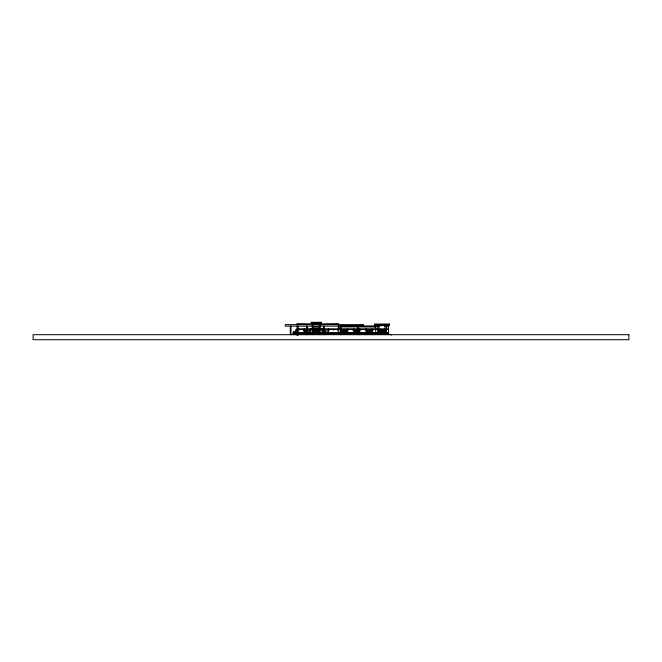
<?xml version="1.0" encoding="UTF-8"?>
<svg xmlns="http://www.w3.org/2000/svg" width="662" height="662" viewBox="0 0 662 662"><rect width="100%" height="100%" fill="white"/><g stroke="black" fill="none" stroke-linecap="round" stroke-linejoin="round"><path stroke-width="0.99" d="M294.416 332.051L293.589 332.514L293.523 334.542L293.986 332.117M293.597 332.688L293.647 334.558L294.118 332.01A14.44 14.432 0 0 1 295.012 331.985L296.137 332.266L296.369 334.666L296.816 332.887L293.647 332.672L294.027 331.794L295.856 332.01L296.154 332.771L296.022 332.134M293.398 334.053C291.462 332.779 297.668 335.046 296.319 333.499C297.006 333.656 296.096 334.997 296.609 333.441M294.532 332.754C292.223 333.698 293.655 335.013 296.137 334.103C297.859 334.384 294.847 331.323 296.411 332.912C295.26 330.512 296.576 333.491 296.402 333.06C295.906 336.122 297.437 332.192 295.343 333.483M294.772 334.153C292.157 334.939 296.386 332.192 296.468 334.633M295.393 333.259L296.195 334.36L296.659 333.54L295.897 333.598L295.955 334.658L296.609 333.317M296.195 333.962C295.211 335.013 297.685 333.003 296.237 334.525C296.104 333.168 296.733 334.914 296.046 333.946M296.717 332.622C296.601 335.278 294.06 333.698 294.491 333.201M293.514 334.666L293.589 332.531M293.481 333.317L293.738 334.525L294.151 333.483M293.407 334.633L293.125 332.622L294.83 333.052M295.285 332.763C297.503 332.241 295.533 335.212 296.51 334.087C297.974 333.971 292.372 333.292 293.506 334.467M293.398 334.244L293.481 333.35L293.82 334.658L293.936 333.201L296.369 333.276L293.556 333.218L296.27 333.4L295.98 332.051A14.44 14.432 0 0 0 295.012 331.985C291.702 332.274 296.071 332.614 296.402 333.317M295.873 334.211L295.881 333.243M295.873 331.819C295.897 333.474 295.748 331.679 296.849 333.011M296.146 334.269C296.402 334.426 297.048 331.645 295.302 332.705M293.398 334.062L293.506 333.532M295.335 334.244C297.139 334.103 296.253 334.07 296.584 333.921M293.398 334.318C291.528 334.318 299.836 333.483 293.68 333.557M293.895 332.713C294.317 330.619 293.034 334.451 293.663 332.39L293.564 333.218L294.317 333.425M293.854 334.558L293.771 334.012M296.667 334.409C292.331 334.178 293.854 334.36 293.398 333.888M296.137 332.68L296.096 332.01L296.369 334.409M296.435 333.425L296.27 332.82L295.103 332.812L296.435 332.903L296.46 334.244L295.947 334.053M296.046 334.194L295.988 333.648M293.489 334.302C293.87 333.243 292.281 335.162 296.667 334.293M293.539 333.4C293.779 333.019 293.498 331.414 294.549 332.597M293.746 332.49L293.456 333.077L293.779 332.754M296.046 334.31L295.972 334.07M296.65 333.549L295.244 333.698L295.691 333.714M293.192 332.622L293.465 333.094L294.491 332.829M293.531 333.234L293.398 332.589M294.458 332.316L294.069 332.398M294.036 332.316L294.209 332.796M293.465 333.896L293.796 333.764M296.311 333.267L296.593 333.027M295.897 331.819L295.368 331.96M296.328 333.367L296.435 333.499M293.514 333.648L293.622 333.929M296.162 333.483L295.418 333.425M294.722 334.136L293.953 334.02L294.458 334.029M296.634 334.087L296.411 333.598M296.129 333.226L295.757 333.425M295.575 332.82L296.162 332.787L295.202 332.779M296.584 333.135C296.344 332.556 296.783 333.011 296.071 332.779M296.27 332.945L296.717 332.738L296.228 332.581M296.444 332.961L296.046 331.968L296.435 332.912L295.5 332.597M294.962 333.06L295.666 333.069M294.805 334.178L294.044 334.07M320.3 324.132L321.186 323.122M389.355 324.885L388.478 325.886L385.094 325.886L385.094 334.691M294.218 334.318L293.845 333.847L294.284 333.698M294.019 333.681L294.441 333.623M297.155 329.022L295.624 330.412L297.172 330.495L297.172 331.339M293.986 334.219L294.441 334.31M294.309 334.07L294.276 333.847M294.094 332.845L294.607 332.829M294.971 333.176L295.235 333.201M293.589 333.483L293.523 334.004L293.638 333.483M294.4 334.343L294.383 334.202M295.269 334.029L295.715 333.789M385.094 325.886L386.467 325.886M313.267 324.041L296.799 324.041L312.257 324.38M314.673 324.132L314.806 323.122M320.292 324.041L338.687 324.041L320.3 324.38M313.267 324.38L319.299 324.38M379.061 326.052L338.348 326.052L338.348 332.928M385.094 326.052L388.561 326.052M338.348 326.391L375.677 326.391M362.9 326.556L375.18 326.556M375.677 326.556L379.061 326.556M385.094 326.556L388.478 326.556M338.348 326.896L375.677 326.896M297.13 328.906L311.794 328.906L311.794 329.411L311.752 328.65L320.805 328.65L320.764 329.411M320.764 328.906L377.688 328.906M379.061 328.906L385.094 328.906M386.467 328.906L388.478 328.906M297.13 329.411L377.688 329.411M385.094 329.411L379.061 329.411L379.144 334.351L380.485 334.351M386.467 329.411L388.478 329.411M297.13 329.99L295.649 330.032M297.13 331.505L297.172 332.845M295.467 332.316L295.922 332.407M295.368 332.597L295.997 332.597M313.308 332.928L297.006 332.928L313.308 333.094M319.258 332.928L341.551 332.928M347.583 332.928L353.616 332.928M359.648 332.928L366.185 332.928M372.218 332.928L379.061 332.928M385.094 332.928L388.602 332.928L385.094 333.094M319.258 333.094L341.551 333.094M347.583 333.094L353.616 333.094M359.648 333.094L366.185 333.094M372.218 333.094L379.061 333.094M293.506 333.987L296.667 334.037M314.69 334.351L313.349 334.351L313.349 329.494M342.974 334.351L341.633 334.351L341.633 329.494M353.698 334.351L355.039 334.351L355.039 329.494M358.225 334.351L359.565 334.351L359.565 329.494M370.794 334.351L372.135 334.351L372.135 329.494M297.048 334.434L391.085 334.434L390.961 335.187M298.049 335.187L297.048 335.187L297.048 333.094M294.863 333.756L295.542 333.764M295.831 334.095L294.838 333.88M294.747 333.201L294.416 333.317M374.8 324.885L375.677 325.886L375.677 324.885M311.38 323.122L312.257 324.132M296.096 332.101L296.286 332.49M388.478 324.885L388.478 332.928M388.561 333.094L388.561 334.691M388.222 324.885L388.222 325.886M388.098 324.885L388.098 325.886M386.79 324.885L386.79 325.886M386.666 324.885L386.666 325.886M386.467 326.556L386.467 332.928M385.152 324.885L385.152 325.886M385.011 329.494L385.011 334.351L383.67 334.351L383.67 329.494M383.77 324.885L383.77 325.886L383.646 324.885M383.588 329.494L383.588 334.434M382.139 324.885L382.139 325.886L382.015 324.885M382.073 330.412L382.073 334.434M380.7 324.885L380.7 325.886L380.576 324.885M380.485 329.494L380.567 334.434M379.194 324.885L379.194 325.886L375.594 326.052M379.069 324.885L379.061 334.691M377.688 324.885L377.688 325.886M377.688 326.556L377.688 332.928M377.563 324.885L377.563 325.886M376.049 324.885L376.049 325.886M375.925 324.885L375.925 325.886M375.677 326.052L375.677 332.928M375.553 332.928L375.594 334.691M374.882 326.052L374.882 327.061M373.227 329.411L373.227 330.164L372.971 329.411M372.218 328.906L372.218 334.691M370.712 329.494L370.712 334.434M369.206 330.412L369.206 334.434M367.691 329.494L367.691 334.434M367.609 329.494L367.609 334.351L366.268 334.351L366.268 329.494M366.185 328.906L366.185 334.691M365.432 329.411L365.432 330.164L365.176 329.411M360.658 329.411L360.658 330.164L360.401 329.411M359.648 328.906L359.648 334.691M358.2 326.143L358.2 334.691M357.53 326.143L357.53 334.691M356.628 330.412L356.628 334.434M355.122 329.494L355.122 334.434M353.616 328.906L353.616 334.691M352.863 329.411L352.863 330.164L352.606 329.411M348.584 329.411L348.584 330.164L348.336 329.411M347.583 328.906L347.583 334.691M347.5 329.494L347.5 334.351L346.16 334.351L346.16 329.494M346.069 329.494L346.069 334.434M344.563 330.412L344.563 334.434M342.974 329.494L343.057 334.434M341.551 328.906L341.551 334.691M340.897 326.143L340.897 334.691M340.789 329.411L340.789 330.164L340.541 329.411M340.227 326.143L340.227 334.691M338.439 324.38L338.439 324.885M338.481 332.928L338.439 334.691M337.595 329.411L337.595 330.164L337.347 329.411M333.499 329.411L333.499 330.164L333.243 329.411M329.395 329.411L329.395 330.164L329.146 329.411M328.393 328.906L328.393 332.928M328.302 329.494L328.302 332.845M326.838 329.494L326.92 332.845M325.332 329.494L325.332 332.845M324.256 326.143L324.256 334.691M323.908 329.494L323.826 332.845M323.586 326.143L323.586 334.691M322.435 329.494L322.435 332.845M322.353 328.906L322.353 332.928M321.6 329.411L321.6 330.164L321.351 329.411M320.3 323.122L320.3 334.691M319.547 323.122L319.547 324.132L319.423 323.122M319.299 326.093L319.299 334.691M319.216 326.515L319.216 328.567M319.216 329.494L319.216 334.351L317.876 334.351L317.876 329.494M317.884 323.122L317.884 324.132L317.76 323.122M317.826 326.515L317.743 328.567M317.785 329.494L317.785 334.434M316.345 323.122L316.345 324.132L316.221 323.122M316.237 326.515L316.237 328.567M316.279 330.412L316.279 334.434M314.814 326.515L314.814 328.567M314.69 329.494L314.773 334.434M313.349 326.515L313.349 328.567M313.267 326.093L313.267 334.691M313.134 323.122L313.134 324.132M313.01 323.122L313.01 324.132M312.257 323.122L312.257 334.691M311.206 329.411L311.206 330.164L310.958 329.411M310.205 328.906L310.205 332.928M310.122 329.494L310.122 332.845M308.658 329.494L308.74 332.845M307.292 326.143L307.292 334.691M307.143 329.494L307.143 332.845M306.622 326.143L306.622 334.691M305.72 329.494L305.72 332.845M305.637 329.494L305.637 332.845M304.255 329.494L304.255 332.845M304.172 328.906L304.172 332.928M303.419 329.411L303.419 330.164L303.163 329.411M299.141 329.411L299.141 330.164L298.893 329.411M298.14 326.267L298.14 332.928M298.049 324.38L298.049 324.885M298.008 332.928L298.049 334.691M297.048 324.38L297.048 324.885M297.13 326.267L297.13 332.928M290.99 326.143L290.99 334.691M290.32 326.143L290.32 334.691M294.433 332.101A5.073 1.936 0.5 0 1 295.211 332.092M320.905 323.246L320.425 323.792L320.905 323.246M389.082 325.009L388.602 325.555L389.082 325.009M321.393 322.286L311.165 322.286L311.165 323.122L321.393 323.122L321.393 322.286M312.133 323.246L311.653 323.246L312.133 323.792L312.133 323.246M389.521 324.041L374.626 324.041L374.626 324.885L389.521 324.885L389.521 324.041M363.231 324.628L285.289 324.628L285.289 326.143L363.231 326.143L363.231 324.628M375.553 325.009L375.073 325.009L375.553 325.555L375.553 325.009M378.308 329.411L378.052 330.164L378.308 329.411M386.095 329.411L385.847 330.164L386.095 329.411M319.216 330.33L313.349 330.33L319.216 330.412M347.5 330.33L341.633 330.33L347.5 330.412M359.565 330.33L353.698 330.33L359.565 330.412M372.135 330.33L366.268 330.33L372.135 330.412M385.011 330.33L379.144 330.33L385.011 330.412M316.113 330.578L314.938 330.578L314.938 334.103L316.113 334.103L316.113 330.578M317.619 330.578L316.444 330.578L316.444 334.103L317.619 334.103L317.619 330.578M344.397 330.578L343.222 330.578L343.222 334.103L344.397 334.103L344.397 330.578M345.903 330.578L344.728 330.578L344.728 334.103L345.903 334.103L345.903 330.578M356.462 330.578L355.287 330.578L355.287 334.103L356.462 334.103L356.462 330.578M357.968 330.578L356.801 330.578L356.801 334.103L357.968 334.103L357.968 330.578M369.032 330.578L367.857 330.578L367.857 334.103L369.032 334.103L369.032 330.578M370.546 330.578L369.371 330.578L369.371 334.103L370.546 334.103L370.546 330.578M381.908 330.578L380.733 330.578L380.733 334.103L381.908 334.103L381.908 330.578M383.414 330.578L382.247 330.578L382.247 334.103L383.414 334.103L383.414 330.578M628.9 334.691L33.1 334.691L33.1 339.714L628.9 339.714L628.9 334.691"/></g></svg>
